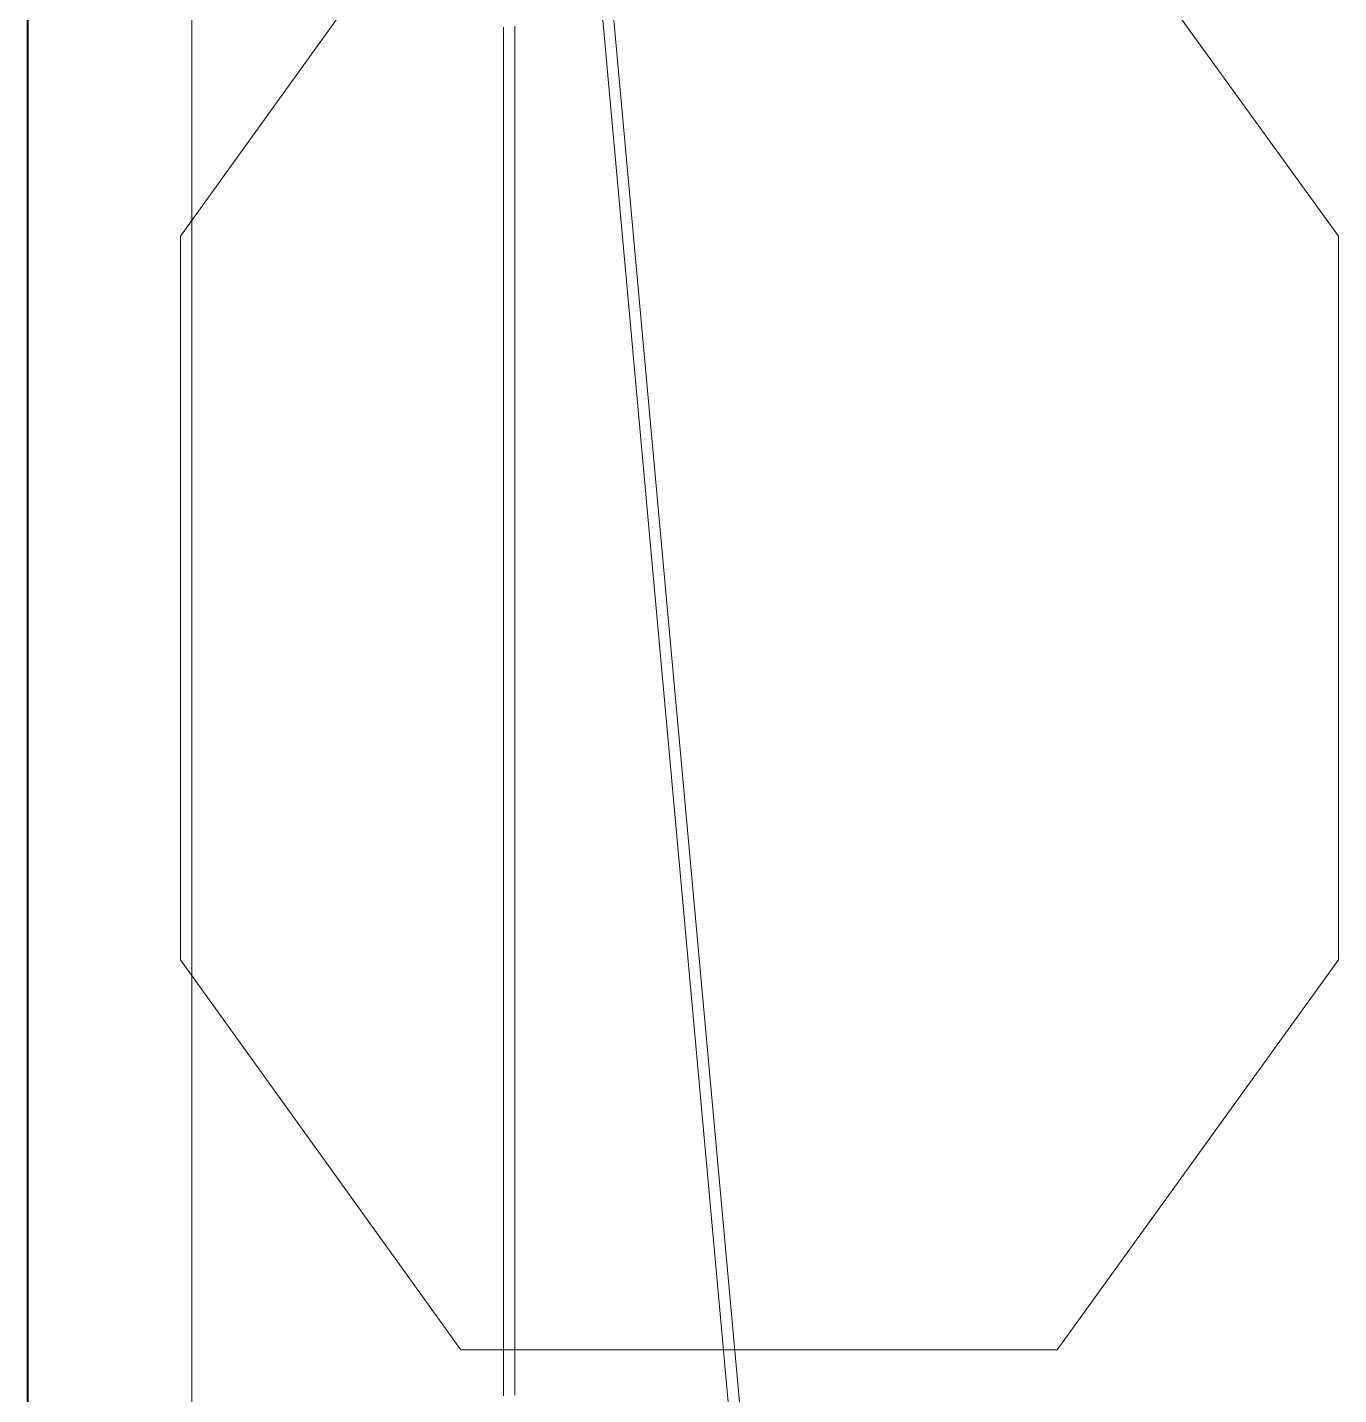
# Model space of a CAD drawing. Extents: x 65572 to 72871, y 30718 to 33858.
# Drawn here: x 66842.891 to 66846.878, y 32299.257 to 32303.414 of the extents above; entities that cross this region are included whole.
import ezdxf

# ---------------------------------------------------------------- set-up
doc = ezdxf.new("R2010")
doc.units = 0
doc.header["$LTSCALE"] = 0.5
doc.header["$MEASUREMENT"] = 0
doc.layers.get('0').update_dxf_attribs({"color": 20, "linetype": 'CONTINUOUS'})
for name, color, linetype, lineweight in [('Framing', 142, 'CONTINUOUS', 13), ('Layout', 154, 'CONTINUOUS', 5), ('Structure', 7, 'CONTINUOUS', 40)]:
    doc.layers.add(name, color=color, linetype=linetype, lineweight=lineweight)

# ---------------------------------------------------------------- blocks, each defined once
blk = doc.blocks.new('12fstg01')
at = {"color": 0, "linetype": 'ByBlock'}
for p, q in [((0.181428, 0.056002), (0.206338, 0.073992)), ((0.206338, 0.073992), (0.25256, 0.073992)), ((0.25256, 0.073992), (0.277471, 0.056002)), ((0.277471, 0.017898), (0.277471, 0.056002)), ((0.206338, 0), (0.181428, 0.017898)), ((0.25256, 0), (0.277471, 0.017898)), ((0.25256, 0), (0.206338, 0))]:
    blk.add_line(p, q, dxfattribs=at)

msp = doc.modelspace()

# ---------------------------------------------------------------- linework, layer by layer
at = {"layer": 'Framing'}
msp.add_line((66843.390623, 32435.914212), (66843.390623, 32239.968035), dxfattribs=at)
at = {"layer": 'Layout', "linetype": 'ByBlock'}
for p, q in [((66844.338271, 32306.755023), (66845.338276, 32295.754969)), ((66845.372352, 32295.757581), (66844.372352, 32306.757581))]:
    msp.add_line(p, q, dxfattribs=at)
at = {"layer": 'Layout', "linetype": 'ByBlock', "flags": 128}
msp.add_lwpolyline([(66844.338271, 32303.414903), (66844.338271, 32303.41054), (66844.338271, 32303.406177), (66844.338271, 32303.401814), (66844.338271, 32303.397451), (66844.338271, 32303.393088), (66844.338271, 32303.388725), (66844.338271, 32303.384362), (66844.338271, 32303.379999), (66844.338271, 32303.375636), (66844.338271, 32303.371272), (66844.338271, 32303.366909), (66844.338271, 32303.362546), (66844.338271, 32303.358183), (66844.338271, 32303.35382), (66844.338271, 32303.349457), (66844.338271, 32303.345094), (66844.338271, 32303.340731), (66844.338271, 32303.336368), (66844.338271, 32303.332005), (66844.338271, 32303.327642), (66844.338271, 32303.323279), (66844.338271, 32303.318916), (66844.338271, 32303.314553), (66844.338271, 32303.31019), (66844.338271, 32303.305827), (66844.338271, 32303.301464), (66844.338271, 32303.297101), (66844.338271, 32303.292738), (66844.338271, 32303.288374), (66844.338271, 32303.284011), (66844.338271, 32303.279648), (66844.338271, 32303.275285), (66844.338271, 32303.270922), (66844.338271, 32303.266559), (66844.338271, 32303.262196), (66844.338271, 32303.257833), (66844.338271, 32303.25347), (66844.338271, 32303.249107), (66844.338271, 32303.244744), (66844.338271, 32303.240381), (66844.338271, 32303.236018), (66844.338271, 32303.231655), (66844.338271, 32303.227292), (66844.338271, 32303.222929), (66844.338271, 32303.218566), (66844.338271, 32303.214203), (66844.338271, 32303.20984), (66844.338271, 32303.205476), (66844.338271, 32303.201113), (66844.338271, 32303.19675), (66844.338271, 32303.192387), (66844.338271, 32303.188024), (66844.338271, 32303.183661), (66844.338271, 32303.179298), (66844.338271, 32303.174935), (66844.338271, 32303.170572), (66844.338271, 32303.166209), (66844.338271, 32303.161846), (66844.338271, 32303.157483), (66844.338271, 32303.15312), (66844.338271, 32303.148757), (66844.338271, 32303.144394), (66844.338271, 32303.140031), (66844.338271, 32303.135668), (66844.338271, 32303.131305), (66844.338271, 32303.126942), (66844.338271, 32303.122578), (66844.338271, 32303.118215), (66844.338271, 32303.113852), (66844.338271, 32303.109489), (66844.338271, 32303.105126), (66844.338271, 32303.100763), (66844.338271, 32303.0964), (66844.338271, 32303.092037), (66844.338271, 32303.087674), (66844.338271, 32303.083311), (66844.338271, 32303.078948), (66844.338271, 32303.074585), (66844.338271, 32303.070222), (66844.338271, 32303.065859), (66844.338271, 32303.061496), (66844.338271, 32303.057133), (66844.338271, 32303.05277), (66844.338271, 32303.048407), (66844.338271, 32303.044044), (66844.338271, 32303.03968), (66844.338271, 32303.035317), (66844.338271, 32303.030954), (66844.338271, 32303.026591), (66844.338271, 32303.022228), (66844.338271, 32303.017865), (66844.338271, 32303.013502), (66844.338271, 32303.009139), (66844.338271, 32303.004776), (66844.338271, 32303.000413), (66844.338271, 32302.99605), (66844.338271, 32302.991687), (66844.338271, 32302.987324), (66844.338271, 32302.982961), (66844.338271, 32302.978598), (66844.338271, 32302.974235), (66844.338271, 32302.969872), (66844.338271, 32302.965509), (66844.338271, 32302.961146), (66844.338271, 32302.956782), (66844.338271, 32302.952419), (66844.338271, 32302.948056), (66844.338271, 32302.943693), (66844.338271, 32302.93933), (66844.338271, 32302.934967), (66844.338271, 32302.930604), (66844.338271, 32302.926241), (66844.338271, 32302.921878), (66844.338271, 32302.917515), (66844.338271, 32302.913152), (66844.338271, 32302.908789), (66844.338271, 32302.904426), (66844.338271, 32302.900063), (66844.338271, 32302.8957), (66844.338271, 32302.891337), (66844.338271, 32302.886974), (66844.338271, 32302.882611), (66844.338271, 32302.878248), (66844.338271, 32302.873884), (66844.338271, 32302.869521), (66844.338271, 32302.865158), (66844.338271, 32302.860795), (66844.338271, 32302.856432), (66844.338271, 32302.852069), (66844.338271, 32302.847706), (66844.338271, 32302.843343), (66844.338271, 32302.83898), (66844.338271, 32302.834617), (66844.338271, 32302.830254), (66844.338271, 32302.825891), (66844.338271, 32302.821528), (66844.338271, 32302.817165), (66844.338271, 32302.812802), (66844.338271, 32302.808439), (66844.338271, 32302.804076), (66844.338271, 32302.799713), (66844.338271, 32302.79535), (66844.338271, 32302.790986), (66844.338271, 32302.786623), (66844.338271, 32302.78226), (66844.338271, 32302.777897), (66844.338271, 32302.773534), (66844.338271, 32302.769171), (66844.338271, 32302.764808), (66844.338271, 32302.760445), (66844.338271, 32302.756082), (66844.338271, 32302.751719), (66844.338271, 32302.747356), (66844.338271, 32302.742993), (66844.338271, 32302.73863), (66844.338271, 32302.734267), (66844.338271, 32302.729904), (66844.338271, 32302.725541), (66844.338271, 32302.721178), (66844.338271, 32302.716815), (66844.338271, 32302.712452), (66844.338271, 32302.708088), (66844.338271, 32302.703725), (66844.338271, 32302.699362), (66844.338271, 32302.694999), (66844.338271, 32302.690636), (66844.338271, 32302.686273), (66844.338271, 32302.68191), (66844.338271, 32302.677547), (66844.338271, 32302.673184), (66844.338271, 32302.668821), (66844.338271, 32302.664458), (66844.338271, 32302.660095), (66844.338271, 32302.655732), (66844.338271, 32302.651369), (66844.338271, 32302.647006), (66844.338271, 32302.642643), (66844.338271, 32302.63828), (66844.338271, 32302.633917), (66844.338271, 32302.629554), (66844.338271, 32302.62519), (66844.338271, 32302.620827), (66844.338271, 32302.616464), (66844.338271, 32302.612101), (66844.338271, 32302.607738), (66844.338271, 32302.603375), (66844.338271, 32302.599012), (66844.338271, 32302.594649), (66844.338271, 32302.590286), (66844.338271, 32302.585923), (66844.338271, 32302.58156), (66844.338271, 32302.577197), (66844.338271, 32302.572834), (66844.338271, 32302.568471), (66844.338271, 32302.564108), (66844.338271, 32302.559745), (66844.338271, 32302.555382), (66844.338271, 32302.551019), (66844.338271, 32302.546656), (66844.338271, 32302.542292), (66844.338271, 32302.537929), (66844.338271, 32302.533566), (66844.338271, 32302.529203), (66844.338271, 32302.52484), (66844.338271, 32302.520477), (66844.338271, 32302.516114), (66844.338271, 32302.511751), (66844.338271, 32302.507388), (66844.338271, 32302.503025), (66844.338271, 32302.498662), (66844.338271, 32302.494299), (66844.338271, 32302.489936), (66844.338271, 32302.485573), (66844.338271, 32302.48121), (66844.338271, 32302.476847), (66844.338271, 32302.472484), (66844.338271, 32302.468121), (66844.338271, 32302.463758), (66844.338271, 32302.459394), (66844.338271, 32302.455031), (66844.338271, 32302.450668), (66844.338271, 32302.446305), (66844.338271, 32302.441942), (66844.338271, 32302.437579), (66844.338271, 32302.433216), (66844.338271, 32302.428853), (66844.338271, 32302.42449), (66844.338271, 32302.420127), (66844.338271, 32302.415764), (66844.338271, 32302.411401), (66844.338271, 32302.407038), (66844.338271, 32302.402675), (66844.338271, 32302.398312), (66844.338271, 32302.393949), (66844.338271, 32302.389586), (66844.338271, 32302.385223), (66844.338271, 32302.38086), (66844.338271, 32302.376496), (66844.338271, 32302.372133), (66844.338271, 32302.36777), (66844.338271, 32302.363407), (66844.338271, 32302.359044), (66844.338271, 32302.354681), (66844.338271, 32302.350318), (66844.338271, 32302.345955), (66844.338271, 32302.341592), (66844.338271, 32302.337229), (66844.338271, 32302.332866), (66844.338271, 32302.328503), (66844.338271, 32302.32414), (66844.338271, 32302.319777), (66844.338271, 32302.315414), (66844.338271, 32302.311051), (66844.338271, 32302.306688), (66844.338271, 32302.302325), (66844.338271, 32302.297962), (66844.338271, 32302.293598), (66844.338271, 32302.289235), (66844.338271, 32302.284872), (66844.338271, 32302.280509), (66844.338271, 32302.276146), (66844.338271, 32302.271783), (66844.338271, 32302.26742), (66844.338271, 32302.263057), (66844.338271, 32302.258694), (66844.338271, 32302.254331), (66844.338271, 32302.249968), (66844.338271, 32302.245605), (66844.338271, 32302.241242), (66844.338271, 32302.236879), (66844.338271, 32302.231654), (66844.338271, 32302.22643), (66844.338271, 32302.221205), (66844.338271, 32302.215981), (66844.338271, 32302.210756), (66844.338271, 32302.205532), (66844.338271, 32302.200307), (66844.338271, 32302.195083), (66844.338271, 32302.189858), (66844.338271, 32302.184633), (66844.338271, 32302.179409), (66844.338271, 32302.174184), (66844.338271, 32302.16896), (66844.338271, 32302.163735), (66844.338271, 32302.158511), (66844.338271, 32302.153286), (66844.338271, 32302.148062), (66844.338271, 32302.142837), (66844.338271, 32302.137613), (66844.338271, 32302.132388), (66844.338271, 32302.127164), (66844.338271, 32302.121939), (66844.338271, 32302.116715), (66844.338271, 32302.11149), (66844.338271, 32302.106265), (66844.338271, 32302.101041), (66844.338271, 32302.095816), (66844.338271, 32302.090592), (66844.338271, 32302.085367), (66844.338271, 32302.080143), (66844.338271, 32302.074918), (66844.338271, 32302.069694), (66844.338271, 32302.064469), (66844.338271, 32302.059245), (66844.338271, 32302.05402), (66844.338271, 32302.048796), (66844.338271, 32302.043571), (66844.338271, 32302.038347), (66844.338271, 32302.033122), (66844.338271, 32302.027897), (66844.338271, 32302.022673), (66844.338271, 32302.017448), (66844.338271, 32302.012224), (66844.338271, 32302.006999), (66844.338271, 32302.001775), (66844.338271, 32301.99655), (66844.338271, 32301.991326), (66844.338271, 32301.986101), (66844.338271, 32301.980877), (66844.338271, 32301.975652), (66844.338271, 32301.970428), (66844.338271, 32301.965203), (66844.338271, 32301.959979), (66844.338271, 32301.954754), (66844.338271, 32301.949529), (66844.338271, 32301.944305), (66844.338271, 32301.93908), (66844.338271, 32301.933856), (66844.338271, 32301.928631), (66844.338271, 32301.923407), (66844.338271, 32301.918182), (66844.338271, 32301.912958), (66844.338271, 32301.907733), (66844.338271, 32301.902509), (66844.338271, 32301.897284), (66844.338271, 32301.89206), (66844.338271, 32301.886835), (66844.338271, 32301.881611), (66844.338271, 32301.876386), (66844.338271, 32301.871161), (66844.338271, 32301.865937), (66844.338271, 32301.860712), (66844.338271, 32301.855488), (66844.338271, 32301.850263), (66844.338271, 32301.845039), (66844.338271, 32301.839814), (66844.338271, 32301.83459), (66844.338271, 32301.829365), (66844.338271, 32301.824141), (66844.338271, 32301.818916), (66844.338271, 32301.813692), (66844.338271, 32301.808467), (66844.338271, 32301.803243), (66844.338271, 32301.798018), (66844.338271, 32301.792793), (66844.338271, 32301.787569), (66844.338271, 32301.782344), (66844.338271, 32301.77712), (66844.338271, 32301.771895), (66844.338271, 32301.766671), (66844.338271, 32301.761446), (66844.338271, 32301.756222), (66844.338271, 32301.750997), (66844.338271, 32301.745773), (66844.338271, 32301.740548), (66844.338271, 32301.735324), (66844.338271, 32301.730099), (66844.338271, 32301.724875), (66844.338271, 32301.71965), (66844.338271, 32301.714426), (66844.338271, 32301.709201), (66844.338271, 32301.703976), (66844.338271, 32301.698752), (66844.338271, 32301.693527), (66844.338271, 32301.688303), (66844.338271, 32301.683078), (66844.338271, 32301.677854), (66844.338271, 32301.672629), (66844.338271, 32301.667405), (66844.338271, 32301.66218), (66844.338271, 32301.656956), (66844.338271, 32301.651731), (66844.338271, 32301.646507), (66844.338271, 32301.641282), (66844.338271, 32301.636058), (66844.338271, 32301.630833), (66844.338271, 32301.625608), (66844.338271, 32301.620384), (66844.338271, 32301.615159), (66844.338271, 32301.609935), (66844.338271, 32301.60471), (66844.338271, 32301.599486), (66844.338271, 32301.594261), (66844.338271, 32301.589037), (66844.338271, 32301.583812), (66844.338271, 32301.578588), (66844.338271, 32301.573363), (66844.338271, 32301.568139), (66844.338271, 32301.562914), (66844.338271, 32301.55769), (66844.338271, 32301.552465), (66844.338271, 32301.54724), (66844.338271, 32301.542016), (66844.338271, 32301.536791), (66844.338271, 32301.531567), (66844.338271, 32301.526342), (66844.338271, 32301.521118), (66844.338271, 32301.515893), (66844.338271, 32301.510669), (66844.338271, 32301.505444), (66844.338271, 32301.50022), (66844.338271, 32301.494995), (66844.338271, 32301.489771), (66844.338271, 32301.484546), (66844.338271, 32301.479322), (66844.338271, 32301.474097), (66844.338271, 32301.468872), (66844.338271, 32301.463648), (66844.338271, 32301.458423), (66844.338271, 32301.453199), (66844.338271, 32301.447974), (66844.338271, 32301.44275), (66844.338271, 32301.437525), (66844.338271, 32301.432301), (66844.338271, 32301.427076), (66844.338271, 32301.421852), (66844.338271, 32301.416627), (66844.338271, 32301.411403), (66844.338271, 32301.406178), (66844.338271, 32301.400954), (66844.338271, 32301.395729), (66844.338271, 32301.390504), (66844.338271, 32301.38528), (66844.338271, 32301.380055), (66844.338271, 32301.374831), (66844.338271, 32301.369606), (66844.338271, 32301.364382), (66844.338271, 32301.359157), (66844.338271, 32301.353933), (66844.338271, 32301.348708), (66844.338271, 32301.343484), (66844.338271, 32301.338259), (66844.338271, 32301.333035), (66844.338271, 32301.32781), (66844.338271, 32301.322586), (66844.338271, 32301.317361), (66844.338271, 32301.312137), (66844.338271, 32301.306912), (66844.338271, 32301.301687), (66844.338271, 32301.296463), (66844.338271, 32301.291238), (66844.338271, 32301.286014), (66844.338271, 32301.280789), (66844.338271, 32301.275565), (66844.338271, 32301.27034), (66844.338271, 32301.265116), (66844.338271, 32301.259891), (66844.338271, 32301.254667), (66844.338271, 32301.249442), (66844.338271, 32301.244218), (66844.338271, 32301.238993), (66844.338271, 32301.233769), (66844.338271, 32301.228544), (66844.338271, 32301.223319), (66844.338271, 32301.218095), (66844.338271, 32301.21287), (66844.338271, 32301.207646), (66844.338271, 32301.202421), (66844.338271, 32301.197197), (66844.338271, 32301.191972), (66844.338271, 32301.186748), (66844.338271, 32301.181523), (66844.338271, 32301.176299), (66844.338271, 32301.171074), (66844.338271, 32301.16585), (66844.338271, 32301.160625), (66844.338271, 32301.155401), (66844.338271, 32301.150176), (66844.338271, 32301.144951), (66844.338271, 32301.139727), (66844.338271, 32301.134502), (66844.338271, 32301.129278), (66844.338271, 32301.124053), (66844.338271, 32301.118829), (66844.338271, 32301.113604), (66844.338271, 32301.10838), (66844.338271, 32301.103155), (66844.338271, 32301.097931), (66844.338271, 32301.092706), (66844.338271, 32301.087482), (66844.338271, 32301.082257), (66844.338271, 32301.077033), (66844.338271, 32301.071808), (66844.338271, 32301.066583), (66844.338271, 32301.061359), (66844.338271, 32301.056134), (66844.338271, 32301.05091), (66844.338271, 32301.045685), (66844.338271, 32301.040461), (66844.338271, 32301.035236), (66844.338271, 32301.030012), (66844.338271, 32301.024787), (66844.338271, 32301.019563), (66844.338271, 32301.014338), (66844.338271, 32301.009114), (66844.338271, 32301.003889), (66844.338271, 32300.998665), (66844.338271, 32300.99344), (66844.338271, 32300.988215), (66844.338271, 32300.982991), (66844.338271, 32300.977766), (66844.338271, 32300.972542), (66844.338271, 32300.967317), (66844.338271, 32300.962093), (66844.338271, 32300.956868), (66844.338271, 32300.951644), (66844.338271, 32300.946419), (66844.338271, 32300.941195), (66844.338271, 32300.93597), (66844.338271, 32300.930746), (66844.338271, 32300.925521), (66844.338271, 32300.920297), (66844.338271, 32300.915072), (66844.338271, 32300.909847), (66844.338271, 32300.904623), (66844.338271, 32300.899398), (66844.338271, 32300.894174), (66844.338271, 32300.888949), (66844.338271, 32300.883725), (66844.338271, 32300.8785), (66844.338271, 32300.873276), (66844.338271, 32300.868051), (66844.338271, 32300.862827), (66844.338271, 32300.857602), (66844.338271, 32300.852378), (66844.338271, 32300.847153), (66844.338271, 32300.841929), (66844.338271, 32300.836704), (66844.338271, 32300.83148), (66844.338271, 32300.826255), (66844.338271, 32300.82103), (66844.338271, 32300.815806), (66844.338271, 32300.810581), (66844.338271, 32300.805357), (66844.338271, 32300.800132), (66844.338271, 32300.794908), (66844.338271, 32300.789683), (66844.338271, 32300.784459), (66844.338271, 32300.779234), (66844.338271, 32300.77401), (66844.338271, 32300.768785), (66844.338271, 32300.763561), (66844.338271, 32300.758336), (66844.338271, 32300.753112), (66844.338271, 32300.747887), (66844.338271, 32300.742662), (66844.338271, 32300.737438), (66844.338271, 32300.732213), (66844.338271, 32300.726989), (66844.338271, 32300.721764), (66844.338271, 32300.71654), (66844.338271, 32300.711315), (66844.338271, 32300.706091), (66844.338271, 32300.700866), (66844.338271, 32300.695642), (66844.338271, 32300.690417), (66844.338271, 32300.685193), (66844.338271, 32300.679968), (66844.338271, 32300.674744), (66844.338271, 32300.669519), (66844.338271, 32300.664294), (66844.338271, 32300.65907), (66844.338271, 32300.653845), (66844.338271, 32300.648621), (66844.338271, 32300.643396), (66844.338271, 32300.638172), (66844.338271, 32300.632947), (66844.338271, 32300.627723), (66844.338271, 32300.622498), (66844.338271, 32300.617274), (66844.338271, 32300.612049), (66844.338271, 32300.606825), (66844.338271, 32300.6016), (66844.338271, 32300.596376), (66844.338271, 32300.591151), (66844.338271, 32300.585926), (66844.338271, 32300.580702), (66844.338271, 32300.575477), (66844.338271, 32300.570253), (66844.338271, 32300.565028), (66844.338271, 32300.559804), (66844.338271, 32300.554579), (66844.338271, 32300.549355), (66844.338271, 32300.54413), (66844.338271, 32300.538906), (66844.338271, 32300.533681), (66844.338271, 32300.528457), (66844.338271, 32300.523232), (66844.338271, 32300.518008), (66844.338271, 32300.512783), (66844.338271, 32300.507558), (66844.338271, 32300.502334), (66844.338271, 32300.497109), (66844.338271, 32300.491885), (66844.338271, 32300.48666), (66844.338271, 32300.481436), (66844.338271, 32300.476211), (66844.338271, 32300.470987), (66844.338271, 32300.465762), (66844.338271, 32300.460538), (66844.338271, 32300.455313), (66844.338271, 32300.450089), (66844.338271, 32300.444864), (66844.338271, 32300.43964), (66844.338271, 32300.434415), (66844.338271, 32300.429191), (66844.338271, 32300.423966), (66844.338271, 32300.418741), (66844.338271, 32300.413517), (66844.338271, 32300.408292), (66844.338271, 32300.403068), (66844.338271, 32300.397843), (66844.338271, 32300.392619), (66844.338271, 32300.387394), (66844.338271, 32300.38217), (66844.338271, 32300.376945), (66844.338271, 32300.371721), (66844.338271, 32300.366496), (66844.338271, 32300.361272), (66844.338271, 32300.356047), (66844.338271, 32300.350823), (66844.338271, 32300.345598), (66844.338271, 32300.340373), (66844.338271, 32300.335149), (66844.338271, 32300.329924), (66844.338271, 32300.3247), (66844.338271, 32300.319475), (66844.338271, 32300.314251), (66844.338271, 32300.309026), (66844.338271, 32300.303802), (66844.338271, 32300.298577), (66844.338271, 32300.293353), (66844.338271, 32300.288128), (66844.338271, 32300.282904), (66844.338271, 32300.277679), (66844.338271, 32300.272455), (66844.338271, 32300.26723), (66844.338271, 32300.262005), (66844.338271, 32300.256781), (66844.338271, 32300.251556), (66844.338271, 32300.246332), (66844.338271, 32300.241107), (66844.338271, 32300.235883), (66844.338271, 32300.230658), (66844.338271, 32300.225434), (66844.338271, 32300.220209), (66844.338271, 32300.214985), (66844.338271, 32300.20976), (66844.338271, 32300.204536), (66844.338271, 32300.199311), (66844.338271, 32300.194087), (66844.338271, 32300.188862), (66844.338271, 32300.183637), (66844.338271, 32300.178413), (66844.338271, 32300.173188), (66844.338271, 32300.167964), (66844.338271, 32300.162739), (66844.338271, 32300.157515), (66844.338271, 32300.15229), (66844.338271, 32300.147066), (66844.338271, 32300.141841), (66844.338271, 32300.136617), (66844.338271, 32300.131392), (66844.338271, 32300.126168), (66844.338271, 32300.120943), (66844.338271, 32300.115719), (66844.338271, 32300.110494), (66844.338271, 32300.105269), (66844.338271, 32300.100045), (66844.338271, 32300.09482), (66844.338271, 32300.089596), (66844.338271, 32300.084371), (66844.338271, 32300.079147), (66844.338271, 32300.073922), (66844.338271, 32300.068698), (66844.338271, 32300.063473), (66844.338271, 32300.058249), (66844.338271, 32300.053024), (66844.338271, 32300.0478), (66844.338271, 32300.042575), (66844.338271, 32300.037351), (66844.338271, 32300.032126), (66844.338271, 32300.026902), (66844.338271, 32300.021677), (66844.338271, 32300.016452), (66844.338271, 32300.011228), (66844.338271, 32300.006003), (66844.338271, 32300.000779), (66844.338271, 32299.995554), (66844.338271, 32299.99033), (66844.338271, 32299.985105), (66844.338271, 32299.979881), (66844.338271, 32299.974656), (66844.338271, 32299.969432), (66844.338271, 32299.964207), (66844.338271, 32299.958683), (66844.338271, 32299.952859), (66844.338271, 32299.947035), (66844.338271, 32299.941211), (66844.338271, 32299.935387), (66844.338271, 32299.929563), (66844.338271, 32299.923739), (66844.338271, 32299.917915), (66844.338271, 32299.912091), (66844.338271, 32299.906267), (66844.338271, 32299.900443), (66844.338271, 32299.894618), (66844.338271, 32299.888794), (66844.338271, 32299.88297), (66844.338271, 32299.877146), (66844.338271, 32299.871322), (66844.338271, 32299.865498), (66844.338271, 32299.859674), (66844.338271, 32299.85385), (66844.338271, 32299.848026), (66844.338271, 32299.842202), (66844.338271, 32299.836378), (66844.338271, 32299.830554), (66844.338271, 32299.82473), (66844.338271, 32299.818906), (66844.338271, 32299.813082), (66844.338271, 32299.807258), (66844.338271, 32299.801434), (66844.338271, 32299.79561), (66844.338271, 32299.789786), (66844.338271, 32299.783962), (66844.338271, 32299.778138), (66844.338271, 32299.772314), (66844.338271, 32299.76649), (66844.338271, 32299.760666), (66844.338271, 32299.754842), (66844.338271, 32299.749018), (66844.338271, 32299.743194), (66844.338271, 32299.73737), (66844.338271, 32299.731546), (66844.338271, 32299.725722), (66844.338271, 32299.719898), (66844.338271, 32299.714073), (66844.338271, 32299.708249), (66844.338271, 32299.702425), (66844.338271, 32299.696601), (66844.338271, 32299.690777), (66844.338271, 32299.684953), (66844.338271, 32299.679129), (66844.338271, 32299.673305), (66844.338271, 32299.667481), (66844.338271, 32299.661657), (66844.338271, 32299.655833), (66844.338271, 32299.650009), (66844.338271, 32299.644185), (66844.338271, 32299.638361), (66844.338271, 32299.632537), (66844.338271, 32299.626713), (66844.338271, 32299.620889), (66844.338271, 32299.615065), (66844.338271, 32299.609241), (66844.338271, 32299.603417), (66844.338271, 32299.597593), (66844.338271, 32299.591769), (66844.338271, 32299.585945), (66844.338271, 32299.580121), (66844.338271, 32299.574297), (66844.338271, 32299.568473), (66844.338271, 32299.562649), (66844.338271, 32299.556825), (66844.338271, 32299.551001), (66844.338271, 32299.545177), (66844.338271, 32299.539352), (66844.338271, 32299.533528), (66844.338271, 32299.527704), (66844.338271, 32299.52188), (66844.338271, 32299.516056), (66844.338271, 32299.510232), (66844.338271, 32299.504408), (66844.338271, 32299.498584), (66844.338271, 32299.49276), (66844.338271, 32299.486936), (66844.338271, 32299.481112), (66844.338271, 32299.475288), (66844.338271, 32299.469464), (66844.338271, 32299.46364), (66844.338271, 32299.457816), (66844.338271, 32299.451992), (66844.338271, 32299.446168), (66844.338271, 32299.440344), (66844.338271, 32299.43452), (66844.338271, 32299.428696), (66844.338271, 32299.422872), (66844.338271, 32299.417048), (66844.338271, 32299.411224), (66844.338271, 32299.4054), (66844.338271, 32299.399576), (66844.338271, 32299.393752), (66844.338271, 32299.387928), (66844.338271, 32299.382104), (66844.338271, 32299.37628), (66844.338271, 32299.370456), (66844.338271, 32299.364632), (66844.338271, 32299.358807), (66844.338271, 32299.352983), (66844.338271, 32299.347159), (66844.338271, 32299.341335), (66844.338271, 32299.335511), (66844.338271, 32299.329687), (66844.338271, 32299.323863), (66844.338271, 32299.318039), (66844.338271, 32299.312215), (66844.338271, 32299.306391), (66844.338271, 32299.300567), (66844.338271, 32299.294743), (66844.338271, 32299.288919), (66844.338271, 32299.283095), (66844.338271, 32299.277271), (66844.338271, 32299.271447), (66844.338271, 32299.265623), (66844.338271, 32299.259799), (66844.338271, 32299.253975)], dxfattribs=at)
at = {"layer": 'Layout', "linetype": 'ByBlock'}
msp.add_lwpolyline([(66844.372352, 32303.417849), (66844.372352, 32303.413732), (66844.372352, 32303.409614), (66844.372352, 32303.405497), (66844.372352, 32303.40138), (66844.372352, 32303.397262), (66844.372352, 32303.393145), (66844.372352, 32303.389028), (66844.372352, 32303.38491), (66844.372352, 32303.380793), (66844.372352, 32303.376676), (66844.372352, 32303.372558), (66844.372352, 32303.368441), (66844.372352, 32303.364324), (66844.372352, 32303.360206), (66844.372352, 32303.356089), (66844.372352, 32303.351972), (66844.372352, 32303.347854), (66844.372352, 32303.343737), (66844.372352, 32303.33962), (66844.372352, 32303.335502), (66844.372352, 32303.331385), (66844.372352, 32303.327268), (66844.372352, 32303.32315), (66844.372352, 32303.319033), (66844.372352, 32303.314916), (66844.372352, 32303.310798), (66844.372352, 32303.306681), (66844.372352, 32303.302564), (66844.372352, 32303.298446), (66844.372352, 32303.294329), (66844.372352, 32303.290212), (66844.372352, 32303.286094), (66844.372352, 32303.281977), (66844.372352, 32303.27786), (66844.372352, 32303.273742), (66844.372352, 32303.269625), (66844.372352, 32303.265508), (66844.372352, 32303.26139), (66844.372352, 32303.257273), (66844.372352, 32303.253156), (66844.372352, 32303.249038), (66844.372352, 32303.244921), (66844.372352, 32303.240559), (66844.372352, 32303.235952), (66844.372352, 32303.231344), (66844.372352, 32303.226737), (66844.372352, 32303.22213), (66844.372352, 32303.217522), (66844.372352, 32303.212915), (66844.372352, 32303.208308), (66844.372352, 32303.2037), (66844.372352, 32303.199093), (66844.372352, 32303.194486), (66844.372352, 32303.189879), (66844.372352, 32303.185271), (66844.372352, 32303.180664), (66844.372352, 32303.176057), (66844.372352, 32303.171449), (66844.372352, 32303.166842), (66844.372352, 32303.162235), (66844.372352, 32303.157627), (66844.372352, 32303.15302), (66844.372352, 32303.148413), (66844.372352, 32303.143806), (66844.372352, 32303.139198), (66844.372352, 32303.134591), (66844.372352, 32303.129984), (66844.372352, 32303.125376), (66844.372352, 32303.120769), (66844.372352, 32303.116162), (66844.372352, 32303.111554), (66844.372352, 32303.106947), (66844.372352, 32303.10234), (66844.372352, 32303.097733), (66844.372352, 32303.093125), (66844.372352, 32303.088518), (66844.372352, 32303.083911), (66844.372352, 32303.079303), (66844.372352, 32303.074696), (66844.372352, 32303.070089), (66844.372352, 32303.065482), (66844.372352, 32303.060874), (66844.372352, 32303.056267), (66844.372352, 32303.05166), (66844.372352, 32303.047052), (66844.372352, 32303.042445), (66844.372352, 32303.037838), (66844.372352, 32303.03323), (66844.372352, 32303.028623), (66844.372352, 32303.024016), (66844.372352, 32303.019409), (66844.372352, 32303.014801), (66844.372352, 32303.010194), (66844.372352, 32303.005587), (66844.372352, 32303.000979), (66844.372352, 32302.996372), (66844.372352, 32302.991765), (66844.372352, 32302.987157), (66844.372352, 32302.98255), (66844.372352, 32302.977943), (66844.372352, 32302.973336), (66844.372352, 32302.968728), (66844.372352, 32302.964121), (66844.372352, 32302.959514), (66844.372352, 32302.954906), (66844.372352, 32302.950299), (66844.372352, 32302.945692), (66844.372352, 32302.941084), (66844.372352, 32302.936477), (66844.372352, 32302.93187), (66844.372352, 32302.927263), (66844.372352, 32302.922655), (66844.372352, 32302.918048), (66844.372352, 32302.913441), (66844.372352, 32302.908833), (66844.372352, 32302.904226), (66844.372352, 32302.899619), (66844.372352, 32302.895011), (66844.372352, 32302.890404), (66844.372352, 32302.885797), (66844.372352, 32302.88119), (66844.372352, 32302.876582), (66844.372352, 32302.871975), (66844.372352, 32302.867368), (66844.372352, 32302.86276), (66844.372352, 32302.858153), (66844.372352, 32302.853546), (66844.372352, 32302.848938), (66844.372352, 32302.844331), (66844.372352, 32302.839724), (66844.372352, 32302.835117), (66844.372352, 32302.830509), (66844.372352, 32302.825902), (66844.372352, 32302.821295), (66844.372352, 32302.816687), (66844.372352, 32302.81208), (66844.372352, 32302.807473), (66844.372352, 32302.802866), (66844.372352, 32302.798258), (66844.372352, 32302.793651), (66844.372352, 32302.789044), (66844.372352, 32302.784436), (66844.372352, 32302.779829), (66844.372352, 32302.775222), (66844.372352, 32302.770614), (66844.372352, 32302.766007), (66844.372352, 32302.7614), (66844.372352, 32302.756793), (66844.372352, 32302.752185), (66844.372352, 32302.747578), (66844.372352, 32302.742971), (66844.372352, 32302.738363), (66844.372352, 32302.733756), (66844.372352, 32302.729149), (66844.372352, 32302.724541), (66844.372352, 32302.719934), (66844.372352, 32302.715327), (66844.372352, 32302.71072), (66844.372352, 32302.706112), (66844.372352, 32302.701505), (66844.372352, 32302.696898), (66844.372352, 32302.69229), (66844.372352, 32302.687683), (66844.372352, 32302.683076), (66844.372352, 32302.678468), (66844.372352, 32302.673861), (66844.372352, 32302.669254), (66844.372352, 32302.664647), (66844.372352, 32302.660039), (66844.372352, 32302.655432), (66844.372352, 32302.650825), (66844.372352, 32302.646217), (66844.372352, 32302.64161), (66844.372352, 32302.637003), (66844.372352, 32302.632395), (66844.372352, 32302.627788), (66844.372352, 32302.623181), (66844.372352, 32302.618574), (66844.372352, 32302.613966), (66844.372352, 32302.609359), (66844.372352, 32302.604752), (66844.372352, 32302.600144), (66844.372352, 32302.595537), (66844.372352, 32302.59093), (66844.372352, 32302.586322), (66844.372352, 32302.581715), (66844.372352, 32302.577108), (66844.372352, 32302.572501), (66844.372352, 32302.567893), (66844.372352, 32302.563286), (66844.372352, 32302.558679), (66844.372352, 32302.554071), (66844.372352, 32302.549464), (66844.372352, 32302.544857), (66844.372352, 32302.54025), (66844.372352, 32302.535642), (66844.372352, 32302.531035), (66844.372352, 32302.526428), (66844.372352, 32302.52182), (66844.372352, 32302.517213), (66844.372352, 32302.512606), (66844.372352, 32302.507998), (66844.372352, 32302.503391), (66844.372352, 32302.498784), (66844.372352, 32302.494177), (66844.372352, 32302.489569), (66844.372352, 32302.484962), (66844.372352, 32302.480355), (66844.372352, 32302.475747), (66844.372352, 32302.47114), (66844.372352, 32302.466533), (66844.372352, 32302.461925), (66844.372352, 32302.457318), (66844.372352, 32302.452711), (66844.372352, 32302.448104), (66844.372352, 32302.443496), (66844.372352, 32302.438889), (66844.372352, 32302.434282), (66844.372352, 32302.429674), (66844.372352, 32302.425067), (66844.372352, 32302.42046), (66844.372352, 32302.415852), (66844.372352, 32302.411245), (66844.372352, 32302.406638), (66844.372352, 32302.402031), (66844.372352, 32302.397423), (66844.372352, 32302.392816), (66844.372352, 32302.388209), (66844.372352, 32302.383601), (66844.372352, 32302.378994), (66844.372352, 32302.374387), (66844.372352, 32302.369779), (66844.372352, 32302.365172), (66844.372352, 32302.360565), (66844.372352, 32302.355958), (66844.372352, 32302.35135), (66844.372352, 32302.346743), (66844.372352, 32302.342136), (66844.372352, 32302.337528), (66844.372352, 32302.332921), (66844.372352, 32302.328314), (66844.372352, 32302.323706), (66844.372352, 32302.319099), (66844.372352, 32302.314492), (66844.372352, 32302.309885), (66844.372352, 32302.305277), (66844.372352, 32302.30067), (66844.372352, 32302.296063), (66844.372352, 32302.291455), (66844.372352, 32302.286848), (66844.372352, 32302.282241), (66844.372352, 32302.277633), (66844.372352, 32302.273026), (66844.372352, 32302.268419), (66844.372352, 32302.263812), (66844.372352, 32302.259204), (66844.372352, 32302.254597), (66844.372352, 32302.24999), (66844.372352, 32302.245382), (66844.372352, 32302.240775), (66844.372352, 32302.235859), (66844.372352, 32302.23082), (66844.372352, 32302.225781), (66844.372352, 32302.220741), (66844.372352, 32302.215702), (66844.372352, 32302.210663), (66844.372352, 32302.205623), (66844.372352, 32302.200584), (66844.372352, 32302.195545), (66844.372352, 32302.190505), (66844.372352, 32302.185466), (66844.372352, 32302.180427), (66844.372352, 32302.175387), (66844.372352, 32302.170348), (66844.372352, 32302.165309), (66844.372352, 32302.160269), (66844.372352, 32302.15523), (66844.372352, 32302.150191), (66844.372352, 32302.145151), (66844.372352, 32302.140112), (66844.372352, 32302.135073), (66844.372352, 32302.130033), (66844.372352, 32302.124994), (66844.372352, 32302.119955), (66844.372352, 32302.114915), (66844.372352, 32302.109876), (66844.372352, 32302.104837), (66844.372352, 32302.099797), (66844.372352, 32302.094758), (66844.372352, 32302.089719), (66844.372352, 32302.08468), (66844.372352, 32302.07964), (66844.372352, 32302.074601), (66844.372352, 32302.069562), (66844.372352, 32302.064522), (66844.372352, 32302.059483), (66844.372352, 32302.054444), (66844.372352, 32302.049404), (66844.372352, 32302.044365), (66844.372352, 32302.039326), (66844.372352, 32302.034286), (66844.372352, 32302.029247), (66844.372352, 32302.024208), (66844.372352, 32302.019168), (66844.372352, 32302.014129), (66844.372352, 32302.00909), (66844.372352, 32302.00405), (66844.372352, 32301.999011), (66844.372352, 32301.993972), (66844.372352, 32301.988932), (66844.372352, 32301.983893), (66844.372352, 32301.978854), (66844.372352, 32301.973814), (66844.372352, 32301.968775), (66844.372352, 32301.963736), (66844.372352, 32301.958696), (66844.372352, 32301.953657), (66844.372352, 32301.948618), (66844.372352, 32301.943578), (66844.372352, 32301.938539), (66844.372352, 32301.9335), (66844.372352, 32301.92846), (66844.372352, 32301.923421), (66844.372352, 32301.918382), (66844.372352, 32301.913343), (66844.372352, 32301.908303), (66844.372352, 32301.903264), (66844.372352, 32301.898225), (66844.372352, 32301.893185), (66844.372352, 32301.888146), (66844.372352, 32301.883107), (66844.372352, 32301.878067), (66844.372352, 32301.873028), (66844.372352, 32301.867989), (66844.372352, 32301.862949), (66844.372352, 32301.85791), (66844.372352, 32301.852871), (66844.372352, 32301.847831), (66844.372352, 32301.842792), (66844.372352, 32301.837753), (66844.372352, 32301.832713), (66844.372352, 32301.827674), (66844.372352, 32301.822635), (66844.372352, 32301.817595), (66844.372352, 32301.812556), (66844.372352, 32301.807517), (66844.372352, 32301.802477), (66844.372352, 32301.797438), (66844.372352, 32301.792399), (66844.372352, 32301.787359), (66844.372352, 32301.78232), (66844.372352, 32301.777281), (66844.372352, 32301.772241), (66844.372352, 32301.767202), (66844.372352, 32301.762163), (66844.372352, 32301.757123), (66844.372352, 32301.752084), (66844.372352, 32301.747045), (66844.372352, 32301.742006), (66844.372352, 32301.736966), (66844.372352, 32301.731927), (66844.372352, 32301.726888), (66844.372352, 32301.721848), (66844.372352, 32301.716809), (66844.372352, 32301.71177), (66844.372352, 32301.70673), (66844.372352, 32301.701691), (66844.372352, 32301.696652), (66844.372352, 32301.691612), (66844.372352, 32301.686573), (66844.372352, 32301.681534), (66844.372352, 32301.676494), (66844.372352, 32301.671455), (66844.372352, 32301.666416), (66844.372352, 32301.661376), (66844.372352, 32301.656337), (66844.372352, 32301.651298), (66844.372352, 32301.646258), (66844.372352, 32301.641219), (66844.372352, 32301.63618), (66844.372352, 32301.63114), (66844.372352, 32301.626101), (66844.372352, 32301.621062), (66844.372352, 32301.616022), (66844.372352, 32301.610983), (66844.372352, 32301.605944), (66844.372352, 32301.600904), (66844.372352, 32301.595865), (66844.372352, 32301.590826), (66844.372352, 32301.585786), (66844.372352, 32301.580747), (66844.372352, 32301.575708), (66844.372352, 32301.570668), (66844.372352, 32301.565629), (66844.372352, 32301.56059), (66844.372352, 32301.555551), (66844.372352, 32301.550511), (66844.372352, 32301.545472), (66844.372352, 32301.540433), (66844.372352, 32301.535393), (66844.372352, 32301.530354), (66844.372352, 32301.525315), (66844.372352, 32301.520275), (66844.372352, 32301.515236), (66844.372352, 32301.510197), (66844.372352, 32301.505157), (66844.372352, 32301.500118), (66844.372352, 32301.495079), (66844.372352, 32301.490039), (66844.372352, 32301.485), (66844.372352, 32301.479961), (66844.372352, 32301.474921), (66844.372352, 32301.469882), (66844.372352, 32301.464843), (66844.372352, 32301.459803), (66844.372352, 32301.454764), (66844.372352, 32301.449725), (66844.372352, 32301.444685), (66844.372352, 32301.439646), (66844.372352, 32301.434607), (66844.372352, 32301.429567), (66844.372352, 32301.424528), (66844.372352, 32301.419489), (66844.372352, 32301.414449), (66844.372352, 32301.40941), (66844.372352, 32301.404371), (66844.372352, 32301.399331), (66844.372352, 32301.394292), (66844.372352, 32301.389253), (66844.372352, 32301.384214), (66844.372352, 32301.379174), (66844.372352, 32301.374135), (66844.372352, 32301.369096), (66844.372352, 32301.364056), (66844.372352, 32301.359017), (66844.372352, 32301.353978), (66844.372352, 32301.348938), (66844.372352, 32301.343899), (66844.372352, 32301.33886), (66844.372352, 32301.33382), (66844.372352, 32301.328781), (66844.372352, 32301.323742), (66844.372352, 32301.318702), (66844.372352, 32301.313663), (66844.372352, 32301.308624), (66844.372352, 32301.303584), (66844.372352, 32301.298545), (66844.372352, 32301.293506), (66844.372352, 32301.288466), (66844.372352, 32301.283427), (66844.372352, 32301.278388), (66844.372352, 32301.273348), (66844.372352, 32301.268309), (66844.372352, 32301.26327), (66844.372352, 32301.25823), (66844.372352, 32301.253191), (66844.372352, 32301.248152), (66844.372352, 32301.243112), (66844.372352, 32301.238073), (66844.372352, 32301.233034), (66844.372352, 32301.227994), (66844.372352, 32301.222955), (66844.372352, 32301.217916), (66844.372352, 32301.212877), (66844.372352, 32301.207837), (66844.372352, 32301.202798), (66844.372352, 32301.197759), (66844.372352, 32301.192719), (66844.372352, 32301.18768), (66844.372352, 32301.182641), (66844.372352, 32301.177601), (66844.372352, 32301.172562), (66844.372352, 32301.167523), (66844.372352, 32301.162483), (66844.372352, 32301.157444), (66844.372352, 32301.152405), (66844.372352, 32301.147365), (66844.372352, 32301.142326), (66844.372352, 32301.136944), (66844.372352, 32301.131536), (66844.372352, 32301.126128), (66844.372352, 32301.12072), (66844.372352, 32301.115312), (66844.372352, 32301.109904), (66844.372352, 32301.104496), (66844.372352, 32301.099089), (66844.372352, 32301.093681), (66844.372352, 32301.088273), (66844.372352, 32301.082865), (66844.372352, 32301.077457), (66844.372352, 32301.072049), (66844.372352, 32301.066641), (66844.372352, 32301.061233), (66844.372352, 32301.055825), (66844.372352, 32301.050417), (66844.372352, 32301.045009), (66844.372352, 32301.039601), (66844.372352, 32301.034193), (66844.372352, 32301.028785), (66844.372352, 32301.023377), (66844.372352, 32301.017969), (66844.372352, 32301.012561), (66844.372352, 32301.007153), (66844.372352, 32301.001745), (66844.372352, 32300.996337), (66844.372352, 32300.990929), (66844.372352, 32300.985521), (66844.372352, 32300.980113), (66844.372352, 32300.974705), (66844.372352, 32300.969297), (66844.372352, 32300.963889), (66844.372352, 32300.958481), (66844.372352, 32300.953073), (66844.372352, 32300.947665), (66844.372352, 32300.942257), (66844.372352, 32300.936849), (66844.372352, 32300.931441), (66844.372352, 32300.926033), (66844.372352, 32300.920625), (66844.372352, 32300.915217), (66844.372352, 32300.909809), (66844.372352, 32300.904401), (66844.372352, 32300.898993), (66844.372352, 32300.893585), (66844.372352, 32300.888177), (66844.372352, 32300.882769), (66844.372352, 32300.877361), (66844.372352, 32300.871953), (66844.372352, 32300.866546), (66844.372352, 32300.861138), (66844.372352, 32300.85573), (66844.372352, 32300.850322), (66844.372352, 32300.844914), (66844.372352, 32300.839506), (66844.372352, 32300.834098), (66844.372352, 32300.82869), (66844.372352, 32300.823282), (66844.372352, 32300.817874), (66844.372352, 32300.812466), (66844.372352, 32300.807058), (66844.372352, 32300.80165), (66844.372352, 32300.796242), (66844.372352, 32300.790834), (66844.372352, 32300.785426), (66844.372352, 32300.780018), (66844.372352, 32300.77461), (66844.372352, 32300.769202), (66844.372352, 32300.763794), (66844.372352, 32300.758386), (66844.372352, 32300.752978), (66844.372352, 32300.74757), (66844.372352, 32300.742162), (66844.372352, 32300.736754), (66844.372352, 32300.731346), (66844.372352, 32300.725938), (66844.372352, 32300.72053), (66844.372352, 32300.715122), (66844.372352, 32300.709714), (66844.372352, 32300.704306), (66844.372352, 32300.698898), (66844.372352, 32300.69349), (66844.372352, 32300.688082), (66844.372352, 32300.682674), (66844.372352, 32300.677266), (66844.372352, 32300.671858), (66844.372352, 32300.66645), (66844.372352, 32300.661042), (66844.372352, 32300.655634), (66844.372352, 32300.650226), (66844.372352, 32300.644818), (66844.372352, 32300.63941), (66844.372352, 32300.634003), (66844.372352, 32300.628595), (66844.372352, 32300.623187), (66844.372352, 32300.617779), (66844.372352, 32300.612371), (66844.372352, 32300.606963), (66844.372352, 32300.601555), (66844.372352, 32300.596147), (66844.372352, 32300.590739), (66844.372352, 32300.585331), (66844.372352, 32300.579923), (66844.372352, 32300.574515), (66844.372352, 32300.569107), (66844.372352, 32300.563699), (66844.372352, 32300.558291), (66844.372352, 32300.552883), (66844.372352, 32300.547475), (66844.372352, 32300.542067), (66844.372352, 32300.536659), (66844.372352, 32300.531251), (66844.372352, 32300.525843), (66844.372352, 32300.520435), (66844.372352, 32300.515027), (66844.372352, 32300.509619), (66844.372352, 32300.504211), (66844.372352, 32300.498803), (66844.372352, 32300.493395), (66844.372352, 32300.487987), (66844.372352, 32300.482579), (66844.372352, 32300.477171), (66844.372352, 32300.471763), (66844.372352, 32300.466355), (66844.372352, 32300.460947), (66844.372352, 32300.455539), (66844.372352, 32300.450131), (66844.372352, 32300.444723), (66844.372352, 32300.439315), (66844.372352, 32300.433907), (66844.372352, 32300.428499), (66844.372352, 32300.423091), (66844.372352, 32300.417683), (66844.372352, 32300.412275), (66844.372352, 32300.406868), (66844.372352, 32300.40146), (66844.372352, 32300.396052), (66844.372352, 32300.390644), (66844.372352, 32300.385236), (66844.372352, 32300.379828), (66844.372352, 32300.37442), (66844.372352, 32300.369012), (66844.372352, 32300.363604), (66844.372352, 32300.358196), (66844.372352, 32300.352788), (66844.372352, 32300.34738), (66844.372352, 32300.341972), (66844.372352, 32300.336564), (66844.372352, 32300.331156), (66844.372352, 32300.325748), (66844.372352, 32300.32034), (66844.372352, 32300.314932), (66844.372352, 32300.309524), (66844.372352, 32300.304116), (66844.372352, 32300.298708), (66844.372352, 32300.2933), (66844.372352, 32300.287892), (66844.372352, 32300.282484), (66844.372352, 32300.277076), (66844.372352, 32300.271668), (66844.372352, 32300.26626), (66844.372352, 32300.260852), (66844.372352, 32300.255444), (66844.372352, 32300.250036), (66844.372352, 32300.244628), (66844.372352, 32300.23922), (66844.372352, 32300.233812), (66844.372352, 32300.228404), (66844.372352, 32300.222996), (66844.372352, 32300.217588), (66844.372352, 32300.21218), (66844.372352, 32300.206772), (66844.372352, 32300.201364), (66844.372352, 32300.195956), (66844.372352, 32300.190548), (66844.372352, 32300.18514), (66844.372352, 32300.179732), (66844.372352, 32300.174325), (66844.372352, 32300.168917), (66844.372352, 32300.163509), (66844.372352, 32300.158101), (66844.372352, 32300.152693), (66844.372352, 32300.147285), (66844.372352, 32300.141877), (66844.372352, 32300.136469), (66844.372352, 32300.131061), (66844.372352, 32300.125653), (66844.372352, 32300.120245), (66844.372352, 32300.114837), (66844.372352, 32300.109429), (66844.372352, 32300.104021), (66844.372352, 32300.098613), (66844.372352, 32300.093205), (66844.372352, 32300.087797), (66844.372352, 32300.082389), (66844.372352, 32300.076981), (66844.372352, 32300.071573), (66844.372352, 32300.066165), (66844.372352, 32300.060757), (66844.372352, 32300.055349), (66844.372352, 32300.049941), (66844.372352, 32300.044533), (66844.372352, 32300.039125), (66844.372352, 32300.033717), (66844.372352, 32300.028309), (66844.372352, 32300.022901), (66844.372352, 32300.017493), (66844.372352, 32300.012085), (66844.372352, 32300.006677), (66844.372352, 32300.001269), (66844.372352, 32299.995861), (66844.372352, 32299.990453), (66844.372352, 32299.985045), (66844.372352, 32299.979637), (66844.372352, 32299.974229), (66844.372352, 32299.968821), (66844.372352, 32299.96337), (66844.372352, 32299.957662), (66844.372352, 32299.951953), (66844.372352, 32299.946245), (66844.372352, 32299.940536), (66844.372352, 32299.934827), (66844.372352, 32299.929119), (66844.372352, 32299.92341), (66844.372352, 32299.917702), (66844.372352, 32299.911993), (66844.372352, 32299.906284), (66844.372352, 32299.900576), (66844.372352, 32299.894867), (66844.372352, 32299.889158), (66844.372352, 32299.88345), (66844.372352, 32299.877741), (66844.372352, 32299.872033), (66844.372352, 32299.866324), (66844.372352, 32299.860615), (66844.372352, 32299.854907), (66844.372352, 32299.849198), (66844.372352, 32299.843489), (66844.372352, 32299.837781), (66844.372352, 32299.832072), (66844.372352, 32299.826364), (66844.372352, 32299.820655), (66844.372352, 32299.814946), (66844.372352, 32299.809238), (66844.372352, 32299.803529), (66844.372352, 32299.79782), (66844.372352, 32299.792112), (66844.372352, 32299.786403), (66844.372352, 32299.780695), (66844.372352, 32299.774986), (66844.372352, 32299.769277), (66844.372352, 32299.763569), (66844.372352, 32299.75786), (66844.372352, 32299.752151), (66844.372352, 32299.746443), (66844.372352, 32299.740734), (66844.372352, 32299.735026), (66844.372352, 32299.729317), (66844.372352, 32299.723608), (66844.372352, 32299.7179), (66844.372352, 32299.712191), (66844.372352, 32299.706483), (66844.372352, 32299.700774), (66844.372352, 32299.695065), (66844.372352, 32299.689357), (66844.372352, 32299.683648), (66844.372352, 32299.677939), (66844.372352, 32299.672231), (66844.372352, 32299.666522), (66844.372352, 32299.660814), (66844.372352, 32299.655105), (66844.372352, 32299.649396), (66844.372352, 32299.643688), (66844.372352, 32299.637979), (66844.372352, 32299.63227), (66844.372352, 32299.626562), (66844.372352, 32299.620853), (66844.372352, 32299.615145), (66844.372352, 32299.609436), (66844.372352, 32299.603727), (66844.372352, 32299.598019), (66844.372352, 32299.59231), (66844.372352, 32299.586601), (66844.372352, 32299.580893), (66844.372352, 32299.575184), (66844.372352, 32299.569476), (66844.372352, 32299.563767), (66844.372352, 32299.558058), (66844.372352, 32299.55235), (66844.372352, 32299.546641), (66844.372352, 32299.540933), (66844.372352, 32299.535224), (66844.372352, 32299.529515), (66844.372352, 32299.523807), (66844.372352, 32299.518098), (66844.372352, 32299.512389), (66844.372352, 32299.506681), (66844.372352, 32299.500972), (66844.372352, 32299.495264), (66844.372352, 32299.489555), (66844.372352, 32299.483846), (66844.372352, 32299.478138), (66844.372352, 32299.472429), (66844.372352, 32299.46672), (66844.372352, 32299.461012), (66844.372352, 32299.455303), (66844.372352, 32299.449595), (66844.372352, 32299.443886), (66844.372352, 32299.438177), (66844.372352, 32299.432469), (66844.372352, 32299.42676), (66844.372352, 32299.421051), (66844.372352, 32299.415343), (66844.372352, 32299.409634), (66844.372352, 32299.403926), (66844.372352, 32299.398217), (66844.372352, 32299.392508), (66844.372352, 32299.3868), (66844.372352, 32299.381091), (66844.372352, 32299.375382), (66844.372352, 32299.369674), (66844.372352, 32299.363965), (66844.372352, 32299.358257), (66844.372352, 32299.352548), (66844.372352, 32299.346839), (66844.372352, 32299.341131), (66844.372352, 32299.335422), (66844.372352, 32299.329714), (66844.372352, 32299.324005), (66844.372352, 32299.318296), (66844.372352, 32299.312588), (66844.372352, 32299.306879), (66844.372352, 32299.30117), (66844.372352, 32299.295462), (66844.372352, 32299.289753), (66844.372352, 32299.284045), (66844.372352, 32299.278336), (66844.372352, 32299.272627), (66844.372352, 32299.266919), (66844.372352, 32299.26121), (66844.372352, 32299.255501)], dxfattribs=at)
at = {"layer": 'Structure'}
msp.add_line((66842.890623, 32459.039741), (66842.890623, 32213.10795), dxfattribs=at)

# ---------------------------------------------------------------- block references
at = {"layer": 'Layout', "linetype": 'ByBlock', "xscale": 47.58705652932135, "yscale": 47.58705652932135, "zscale": 47.58705652932135, "rotation": 270}
msp.add_blockref('12fstg01', (66843.356537, 32312.598027), dxfattribs=at)

doc.saveas('drawing.dxf')
